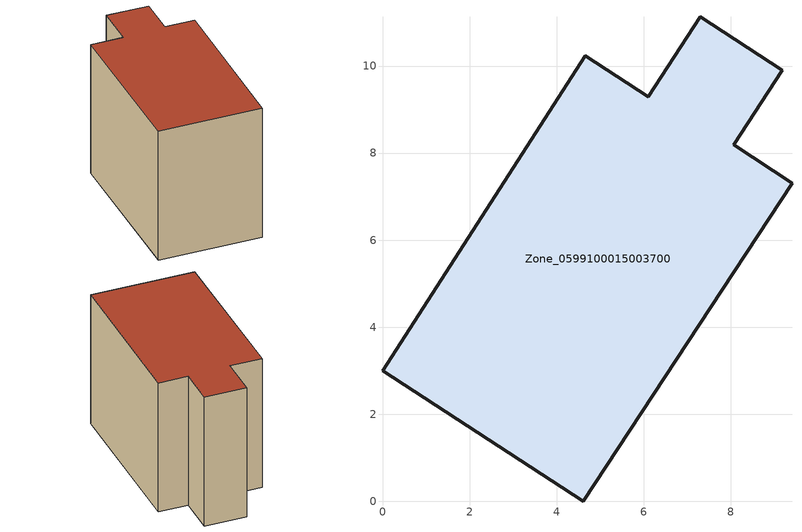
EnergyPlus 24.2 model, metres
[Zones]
Zone_0599100015003700
 floor ground (C_G): 4.61,0 0,3 4.66,10.24 6.1,9.3 7.3,11.14 9.18,9.91 8.06,8.19 9.4,7.31 z0.98
 wall outside (C_F): 8.06,8.19 9.18,9.91 7.3,11.14 6.1,9.3 4.66,10.24 0,3 4.61,0 9.4,7.31 8.06,8.19 z0.98:8.47
 roof outside (C_R): 4.61,0 9.4,7.31 8.06,8.19 9.18,9.91 7.3,11.14 6.1,9.3 4.66,10.24 0,3 z8.47
[BUILDING]
Pand.0599100015003700: North Axis=0; Terrain=City; Loads Convergence Tolerance Value=0.04; Temperature Convergence Tolerance Value=0.4; Solar Distribution=FullExterior; Maximum Number of Warmup Days=25; Minimum Number of Warmup Days=1
[Site:Location]
Rotterdam.The.Hague.AP_ZH_NLD Design_Conditions: Latitude=51.96; Longitude=4.45; Time Zone=1; Elevation=-4.5
[SITE:GROUNDTEMPERATURE:BUILDINGSURFACE]
18, 18, 18, 18, 18, 18, 18, 18, 18, 18, 18, 18
[MATERIAL] Thermal Absorptance=0.9; Solar Absorptance=0.7; Visible Absorptance=0.7
Name | Roughness | Thickness | Conductivity | Density | Specific Heat
G.TI.1975-1991 | MediumSmooth | 0.15 | 0.288461 | 540 | 1210
F.TI.1975-1991 | Rough | 0.3 | 0.230769 | 1920 | 840
R.TI.1975-1991 | MediumRough | 0.2 | 0.153846 | 1500 | 1000
[CONSTRUCTION]
C_G: G.TI.1975-1991
C_F: F.TI.1975-1991
C_R: R.TI.1975-1991
[ZONE]
Zone_0599100015003700: Type=1; Multiplier=1; Ceiling Height=Autocalculate; Volume=Autocalculate; Floor Area=autocalculate; Part of Total Floor Area=Yes
[ZONEINFILTRATION:DESIGNFLOWRATE]
Infil_Zone_0599100015003700: Zone or ZoneList or Space or SpaceList=Zone_0599100015003700; Schedule=AlwaysOn; Design Flow Rate Calculation Method=Flow/Area; Flow Rate per Floor Area=0.003; Constant Term Coefficient=1; Temperature Term Coefficient=0; Velocity Term Coefficient=0; Velocity Squared Term Coefficient=0
[HVACTEMPLATE:ZONE:IDEALLOADSAIRSYSTEM]
Zone_0599100015003700: Maximum Heating Supply Air Temperature=50; Minimum Cooling Supply Air Temperature=13; Maximum Heating Supply Air Humidity Ratio=0.0156; Minimum Cooling Supply Air Humidity Ratio=0.0077; Heating Limit=NoLimit; Cooling Limit=NoLimit; Dehumidification Control Type=ConstantSensibleHeatRatio; Cooling Sensible Heat Ratio=0.7; Dehumidification Setpoint=60; Humidification Control Type=None; Humidification Setpoint=30; Outdoor Air Method=None; Outdoor Air Flow Rate per Person=0.00944; Outdoor Air Flow Rate per Zone Floor Area=0; Outdoor Air Flow Rate per Zone=0; Demand Controlled Ventilation Type=None; Outdoor Air Economizer Type=NoEconomizer; Heat Recovery Type=None; Sensible Heat Recovery Effectiveness=0.7; Latent Heat Recovery Effectiveness=0.65
[ZONECONTROL:THERMOSTAT]
ThermostatControl_Zone_0599100015003700: Zone or ZoneList=Zone_0599100015003700; Control Type Schedule=DualSetpointControlType; Control 1=Thermostat_Zone_0599100015003700; Temperature Difference Between Cutout And Setpoint=0
[THERMOSTATSETPOINT:DUALSETPOINT]
Thermostat_Zone_0599100015003700: Heating Setpoint Temperature Schedule=HeatingSetpoint_Zone_0599100015003700; Cooling Setpoint Temperature Schedule=CoolingSetpoint_Zone_0599100015003700
[SCHEDULE:COMPACT]
HeatingSetpoint_Zone_0599100015003700: Through: 12/31, For: AllDays, Until: 24:00, 21
CoolingSetpoint_Zone_0599100015003700: Through: 12/31, For: AllDays, Until: 24:00, 24
DualSetpointControlType: Through: 12/31, For: AllDays, Until: 24:00, 4
AlwaysOn: Through: 12/31, For: AllDays, Until: 24:00, 1
